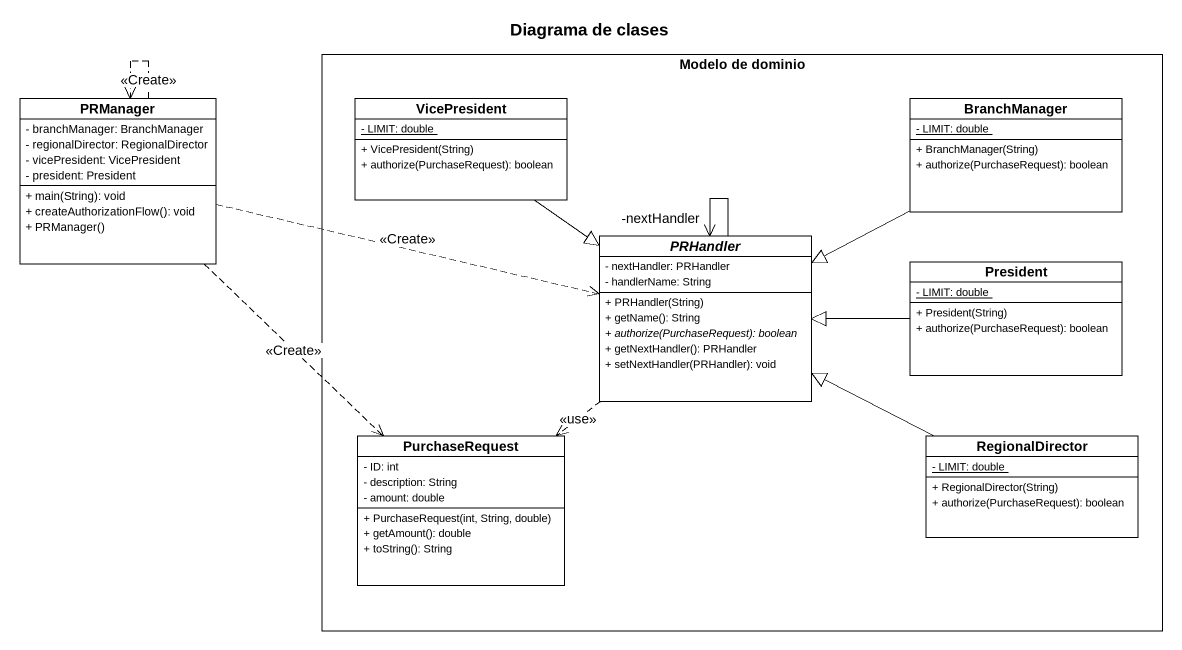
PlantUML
@startuml
title Diagrama de clases
hide circle
hide empty members
skinparam classAttributeIconSize 0
rectangle "Modelo de dominio" as Modelo_de_dominio {
  class VicePresident {
    {static} - LIMIT: double
    + VicePresident(String)
    + authorize(PurchaseRequest): boolean
  }
  class BranchManager {
    {static} - LIMIT: double
    + BranchManager(String)
    + authorize(PurchaseRequest): boolean
  }
  abstract class PRHandler {
    - nextHandler: PRHandler
    - handlerName: String
    + PRHandler(String)
    + getName(): String
    {abstract} + authorize(PurchaseRequest): boolean
    + getNextHandler(): PRHandler
    + setNextHandler(PRHandler): void
  }
  class President {
    {static} - LIMIT: double
    + President(String)
    + authorize(PurchaseRequest): boolean
  }
  class PurchaseRequest {
    - ID: int
    - description: String
    - amount: double
    + PurchaseRequest(int, String, double)
    + getAmount(): double
    + toString(): String
  }
  class RegionalDirector {
    {static} - LIMIT: double
    + RegionalDirector(String)
    + authorize(PurchaseRequest): boolean
  }
}
class PRManager {
  - branchManager: BranchManager
  - regionalDirector: RegionalDirector
  - vicePresident: VicePresident
  - president: President
  + main(String): void
  + createAuthorizationFlow(): void
  + PRManager()
}
PRManager ..> PRManager : <<Create>>
PRManager .right.> PRHandler : <<Create>>
PRManager ..> PurchaseRequest : <<Create>>
VicePresident --|> PRHandler
BranchManager -left-|> PRHandler
PRHandler --> "-nextHandler" PRHandler
PRHandler ..> PurchaseRequest : <<use>>
President -left-|> PRHandler
RegionalDirector -left-|> PRHandler
@enduml
